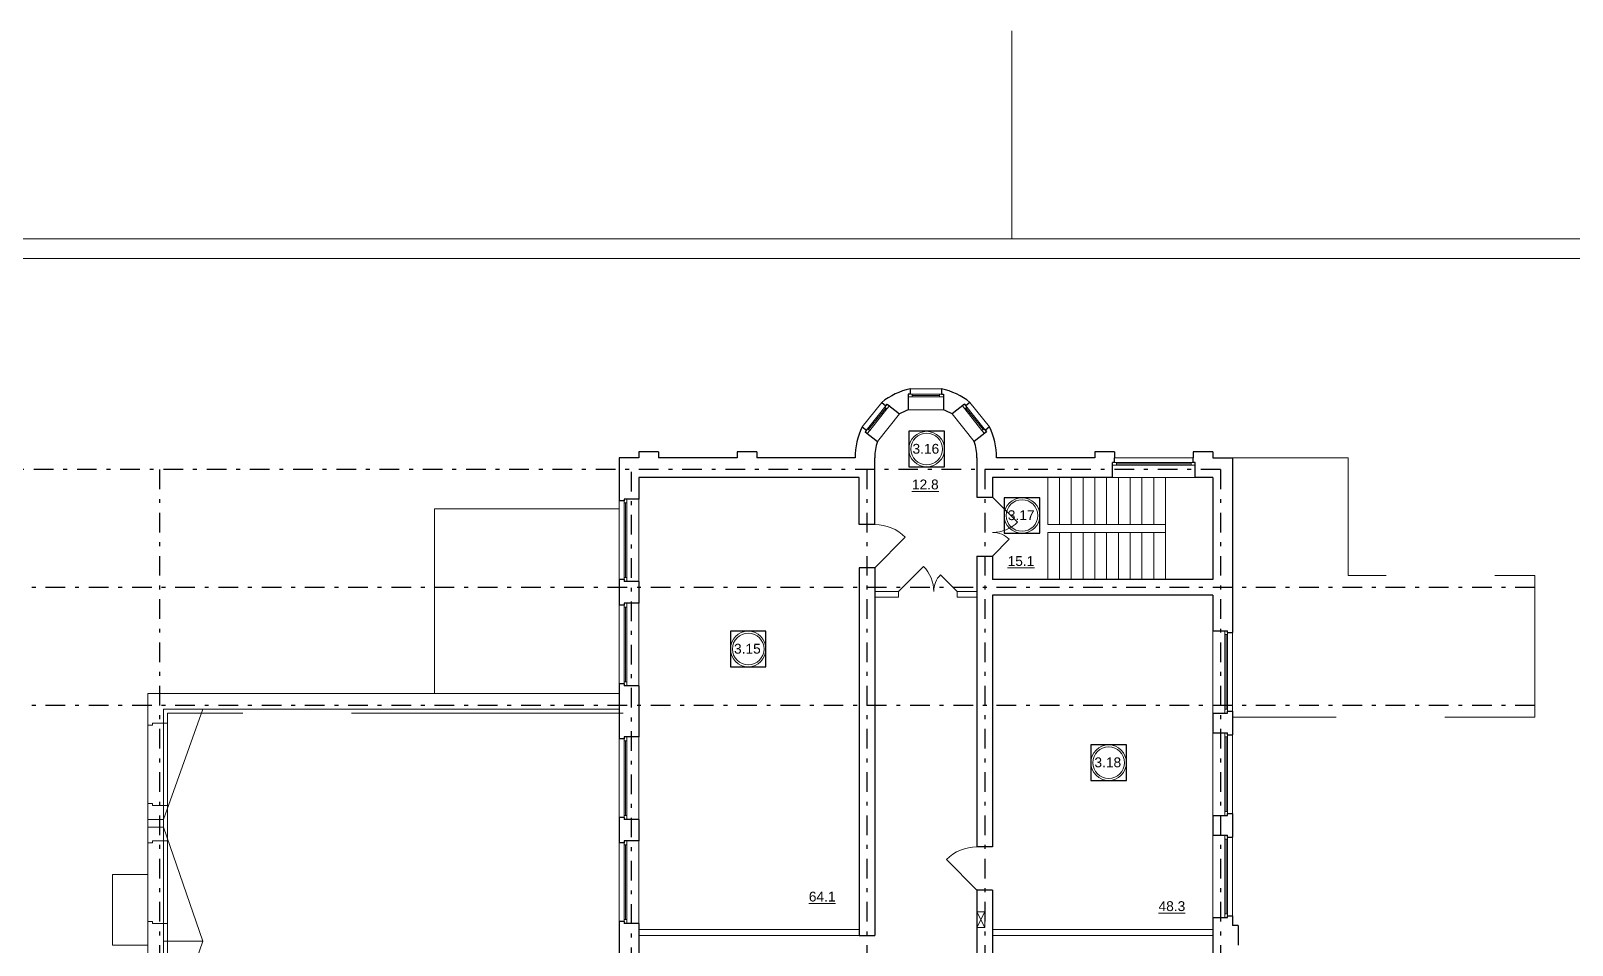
# Model space of a CAD drawing. Header units: metres. Extents: x -5.3 to 89.4, y -5.3 to 64.7.
# Drawn here: x 17.1 to 56.32, y 41.46 to 64.72 of the extents above; entities that cross this region are included whole.
import ezdxf
from ezdxf.enums import TextEntityAlignment as Align

# ---------------------------------------------------------------- set-up
doc = ezdxf.new("R2010")
doc.units = ezdxf.units.M
doc.header["$MEASUREMENT"] = 0
doc.linetypes.add('( Dashdot )', pattern=[1.001, 0.5, -0.25, 0.001, -0.25])
doc.linetypes.add('DGN Style 3', pattern=[9.681301, 6.915215, -2.766086])
doc.layers.add('Level 50', color=7, linetype='Continuous', lineweight=0)
doc.layers.add('YOLO_TABLE', color=1, linetype='Continuous')
doc.styles.add('Style-Arial', font='arial.ttf')

msp = doc.modelspace()

# ---------------------------------------------------------------- linework, layer by layer
at = {"color": 7, "linetype": 'Continuous', "lineweight": 0}
for p, q in [((42.06539244, 59.43347798), (42.06539244, 64.72096529)), ((39.42628901, 55.47984539), (40.32628901, 55.47984539)), ((39.47628901, 55.61622776), (40.27628901, 55.61622776)), ((39.52628901, 55.44484539), (40.22628901, 55.44484539)), ((38.75530135, 55.2695625), (38.25574336, 54.64470906)), ((38.89304746, 55.22345221), (38.33104472, 54.5204921)), ((38.4208268, 54.57674312), (38.85794005, 55.12348987)), ((39.20467704, 54.97431051), (38.64267429, 54.2713504)), ((39.42628901, 55.08086597), (40.32628901, 55.08086597)), ((40.54790097, 54.97431051), (41.10990372, 54.2713504)), ((40.85953055, 55.22345221), (41.4215333, 54.5204921)), ((40.89463796, 55.12348987), (41.33175121, 54.57674312)), ((40.99727666, 55.2695625), (41.49683465, 54.64470906)), ((46.67628901, 53.86123488), (44.67628901, 53.86123488)), ((43.27628901, 53.36123488), (43.27628901, 52.16123488)), ((43.57628901, 53.36123488), (43.57628901, 52.16123488)), ((43.87628901, 53.36123488), (43.87628901, 52.16123488)), ((44.17628901, 53.36123488), (44.17628901, 52.16123488)), ((44.47628901, 53.36123488), (44.47628901, 52.16123488)), ((46.72628901, 53.36123488), (44.62628901, 53.36123488)), ((46.62628901, 53.70623488), (44.72628901, 53.70623488)), ((44.77628901, 53.36123488), (44.77628901, 52.16123488)), ((45.07628901, 53.36123488), (45.07628901, 52.16123488)), ((45.37628901, 53.36123488), (45.37628901, 52.16123488)), ((45.67628901, 53.36123488), (45.67628901, 52.16123488)), ((32.07628901, 52.76123488), (32.07628901, 50.76123488)), ((32.23128901, 52.71123488), (32.23128901, 50.81123488)), ((32.57628901, 52.81123488), (32.57628901, 50.71123488)), ((43.27628901, 51.96123488), (43.27628901, 50.76123488)), ((43.57628901, 51.96123488), (43.57628901, 50.76123488)), ((43.87628901, 51.96123488), (43.87628901, 50.76123488)), ((44.17628901, 51.96123488), (44.17628901, 50.76123488)), ((44.47628901, 51.96123488), (44.47628901, 50.76123488)), ((44.77628901, 51.96123488), (44.77628901, 50.76123488)), ((45.07628901, 51.96123488), (45.07628901, 50.76123488)), ((45.37628901, 51.96123488), (45.37628901, 50.76123488)), ((45.67628901, 51.96123488), (45.67628901, 50.76123488)), ((32.07628901, 50.11123488), (32.07628901, 48.11123488)), ((32.23128901, 50.06123488), (32.23128901, 48.16123488)), ((32.57628901, 50.16123488), (32.57628901, 48.06123488)), ((47.17628901, 47.36123488), (47.17628901, 49.46123488)), ((47.52128901, 47.46123488), (47.52128901, 49.36123488)), ((47.67628901, 47.41123488), (47.67628901, 49.41123488)), ((32.07628901, 46.71123488), (32.07628901, 44.71123488)), ((32.57628901, 46.76123488), (32.57628901, 44.66123488)), ((47.17628901, 44.76123488), (47.17628901, 46.86123488)), ((47.52128901, 44.86123488), (47.52128901, 46.76123488)), ((47.67628901, 44.81123488), (47.67628901, 46.81123488)), ((32.23128901, 46.66123488), (32.23128901, 44.76123488)), ((32.07628901, 44.06123488), (32.07628901, 42.06123488)), ((32.23128901, 44.01123488), (32.23128901, 42.11123488)), ((32.57628901, 44.11123488), (32.57628901, 42.01123488)), ((47.17628901, 42.16123488), (47.17628901, 44.26123488)), ((47.52128901, 42.26123488), (47.52128901, 44.16123488)), ((47.67628901, 42.21123488), (47.67628901, 44.21123488))]:
    msp.add_line(p, q, dxfattribs=at)
at = {"color": 7, "linetype": 'Continuous', "lineweight": 30}
for p, q in [((39.42628901, 55.47984539), (39.42628901, 55.08086597)), ((39.47628901, 55.47984539), (39.42628901, 55.47984539)), ((39.47628901, 55.61622776), (39.47628901, 55.47984539)), ((40.27628901, 55.61622776), (40.27628901, 55.47984539)), ((40.27628901, 55.47984539), (40.32628901, 55.47984539)), ((40.32628901, 55.47984539), (40.32628901, 55.08086597)), ((38.75530135, 55.2695625), (38.86182509, 55.18439887)), ((38.86182509, 55.18439887), (38.89304746, 55.22345221)), ((38.89304746, 55.22345221), (39.20467704, 54.97431051)), ((40.85953055, 55.22345221), (40.54790097, 54.97431051)), ((40.85953055, 55.22345221), (40.89075293, 55.18439887)), ((40.99727666, 55.2695625), (40.89075293, 55.18439887)), ((38.25574336, 54.64470906), (38.36226709, 54.55954544)), ((38.36226709, 54.55954544), (38.33104472, 54.5204921)), ((38.33104472, 54.5204921), (38.64267429, 54.2713504)), ((41.4215333, 54.5204921), (41.10990372, 54.2713504)), ((41.49683465, 54.64470906), (41.39031092, 54.55954544)), ((41.39031092, 54.55954544), (41.4215333, 54.5204921)), ((32.07628901, 53.86123488), (32.07628901, 52.76123488)), ((32.57628901, 53.86123488), (32.07628901, 53.86123488)), ((32.57628901, 54.01123488), (32.57628901, 53.86123488)), ((33.07628901, 54.01123488), (32.57628901, 54.01123488)), ((33.07628901, 54.01123488), (33.07628901, 53.86123488)), ((35.07628901, 53.86123488), (33.07628901, 53.86123488)), ((35.07628901, 54.01123488), (35.07628901, 53.86123488)), ((35.57628901, 54.01123488), (35.07628901, 54.01123488)), ((35.57628901, 54.01123488), (35.57628901, 53.86123488)), ((38.07628901, 53.86123488), (35.57628901, 53.86123488)), ((38.57628901, 52.16123488), (38.57628901, 53.86123488)), ((41.17628901, 53.86123488), (41.17628901, 52.86123488)), ((44.17628901, 53.86123488), (41.67628901, 53.86123488)), ((44.17628901, 54.01123488), (44.17628901, 53.86123488)), ((44.67628901, 54.01123488), (44.17628901, 54.01123488)), ((44.62628901, 53.36123488), (44.62628901, 53.74123488)), ((44.67628901, 53.74123488), (44.62628901, 53.74123488)), ((44.67628901, 54.01123488), (44.67628901, 53.86123488)), ((44.67628901, 53.74123488), (44.67628901, 53.86123488)), ((46.67628901, 54.01123488), (46.67628901, 53.86123488)), ((47.17628901, 54.01123488), (46.67628901, 54.01123488)), ((46.67628901, 53.74123488), (46.67628901, 53.86123488)), ((46.72628901, 53.74123488), (46.67628901, 53.74123488)), ((46.72628901, 53.74123488), (46.67628901, 53.74123488)), ((46.72628901, 53.36123488), (46.72628901, 53.74123488)), ((47.17628901, 54.01123488), (47.17628901, 53.86123488)), ((47.17628901, 53.86123488), (47.67628901, 53.86123488)), ((47.67628901, 53.86123488), (47.67628901, 49.41123488)), ((32.57628901, 53.36123488), (32.57628901, 52.81123488)), ((38.17628901, 53.36123488), (32.57628901, 53.36123488)), ((38.17628901, 52.16123488), (38.17628901, 53.36123488)), ((41.57628901, 53.36123488), (41.57628901, 52.86123488)), ((44.62628901, 53.36123488), (41.57628901, 53.36123488)), ((47.17628901, 53.36123488), (46.72628901, 53.36123488)), ((47.17628901, 53.36123488), (47.17628901, 50.76123488)), ((32.19628901, 52.76123488), (32.07628901, 52.76123488)), ((32.57628901, 52.81123488), (32.19628901, 52.81123488)), ((32.19628901, 52.81123488), (32.19628901, 52.76123488)), ((41.17628901, 52.86123488), (41.57628901, 52.86123488)), ((38.57628901, 52.16123488), (38.17628901, 52.16123488)), ((38.17628901, 51.06123488), (38.17628901, 41.71123488)), ((38.57628901, 51.06123488), (38.17628901, 51.06123488)), ((38.57628901, 51.06123488), (38.57628901, 41.71123488)), ((41.17628901, 51.36123488), (41.57628901, 51.36123488)), ((41.17628901, 51.36123488), (41.17628901, 43.96123488)), ((41.57628901, 51.36123488), (41.57628901, 50.76123488)), ((32.19628901, 50.76123488), (32.07628901, 50.76123488)), ((32.07628901, 50.76123488), (32.07628901, 50.11123488)), ((32.19628901, 50.76123488), (32.19628901, 50.71123488)), ((32.57628901, 50.71123488), (32.19628901, 50.71123488)), ((32.57628901, 50.71123488), (32.57628901, 50.16123488)), ((47.17628901, 50.76123488), (41.57628901, 50.76123488)), ((41.57628901, 50.36123488), (41.57628901, 43.96123488)), ((47.17628901, 50.36123488), (41.57628901, 50.36123488)), ((47.17628901, 50.36123488), (47.17628901, 49.46123488)), ((32.19628901, 50.11123488), (32.07628901, 50.11123488)), ((32.57628901, 50.16123488), (32.19628901, 50.16123488)), ((32.19628901, 50.16123488), (32.19628901, 50.11123488)), ((47.17628901, 49.46123488), (47.55628901, 49.46123488)), ((47.55628901, 49.41123488), (47.55628901, 49.46123488)), ((47.55628901, 49.41123488), (47.67628901, 49.41123488)), ((32.19628901, 48.11123488), (32.07628901, 48.11123488)), ((32.07628901, 48.11123488), (32.07628901, 46.71123488)), ((32.19628901, 48.11123488), (32.19628901, 48.06123488)), ((32.57628901, 48.06123488), (32.19628901, 48.06123488)), ((32.57628901, 48.06123488), (32.57628901, 46.76123488)), ((47.17628901, 47.36123488), (47.55628901, 47.36123488)), ((47.17628901, 47.36123488), (47.17628901, 46.86123488)), ((47.55628901, 47.41123488), (47.67628901, 47.41123488)), ((47.55628901, 47.36123488), (47.55628901, 47.41123488)), ((47.67628901, 47.41123488), (47.67628901, 46.81123488)), ((32.19628901, 46.71123488), (32.07628901, 46.71123488)), ((32.57628901, 46.76123488), (32.19628901, 46.76123488)), ((32.19628901, 46.76123488), (32.19628901, 46.71123488)), ((47.17628901, 46.86123488), (47.55628901, 46.86123488)), ((47.55628901, 46.81123488), (47.55628901, 46.86123488)), ((47.55628901, 46.81123488), (47.67628901, 46.81123488)), ((47.17628901, 44.76123488), (47.55628901, 44.76123488)), ((47.17628901, 44.76123488), (47.17628901, 44.26123488)), ((47.55628901, 44.81123488), (47.67628901, 44.81123488)), ((47.55628901, 44.76123488), (47.55628901, 44.81123488)), ((47.67628901, 44.81123488), (47.67628901, 44.21123488)), ((32.19628901, 44.71123488), (32.07628901, 44.71123488)), ((32.07628901, 44.71123488), (32.07628901, 44.06123488)), ((32.19628901, 44.71123488), (32.19628901, 44.66123488)), ((32.57628901, 44.66123488), (32.19628901, 44.66123488)), ((32.57628901, 44.66123488), (32.57628901, 44.11123488)), ((32.19628901, 44.06123488), (32.07628901, 44.06123488)), ((32.57628901, 44.11123488), (32.19628901, 44.11123488)), ((32.19628901, 44.11123488), (32.19628901, 44.06123488)), ((41.57628901, 43.96123488), (41.17628901, 43.96123488)), ((47.17628901, 44.26123488), (47.55628901, 44.26123488)), ((47.55628901, 44.21123488), (47.55628901, 44.26123488)), ((47.55628901, 44.21123488), (47.67628901, 44.21123488)), ((41.17628901, 42.86123488), (41.17628901, 35.01123488)), ((41.57628901, 42.86123488), (41.17628901, 42.86123488)), ((41.57628901, 42.86123488), (41.57628901, 35.01123488)), ((32.19628901, 42.06123488), (32.07628901, 42.06123488)), ((32.07628901, 42.06123488), (32.07628901, 40.66123488)), ((32.19628901, 42.06123488), (32.19628901, 42.01123488)), ((32.57628901, 42.01123488), (32.19628901, 42.01123488)), ((32.57628901, 42.01123488), (32.57628901, 40.71123488)), ((47.17628901, 42.16123488), (47.55628901, 42.16123488)), ((47.17628901, 42.16123488), (47.17628901, 40.51123488)), ((47.55628901, 42.21123488), (47.67628901, 42.21123488)), ((47.55628901, 42.16123488), (47.55628901, 42.21123488)), ((47.67628901, 42.21123488), (47.67628901, 41.96123488)), ((38.17628901, 41.71123488), (38.57628901, 41.71123488)), ((47.82628901, 41.96123488), (47.67628901, 41.96123488)), ((47.82628901, 41.96123488), (47.82628901, 41.46123488))]:
    msp.add_line(p, q, dxfattribs=at)
at = {"color": 7, "linetype": 'DGN Style 3', "lineweight": 0}
for p, q in [((49.05128901, 53.86123488), (49.25128901, 53.86123488)), ((20.57628901, 47.11123488), (20.19628901, 47.11123488)), ((20.19628901, 47.11123488), (20.19628901, 47.06123488)), ((20.57628901, 47.36123488), (20.57628901, 27.01123488)), ((32.17628901, 47.36123488), (20.57628901, 47.36123488)), ((20.19628901, 47.06123488), (20.07628901, 47.06123488)), ((20.19628901, 45.06123488), (20.07628901, 45.06123488)), ((20.19628901, 45.06123488), (20.19628901, 45.01123488)), ((20.57628901, 45.01123488), (20.19628901, 45.01123488)), ((20.07628901, 44.46123488), (20.07628901, 44.66123488)), ((20.47628901, 44.46123488), (20.47628901, 44.66123488)), ((20.19628901, 44.06123488), (20.07628901, 44.06123488)), ((20.57628901, 44.11123488), (20.19628901, 44.11123488)), ((20.19628901, 44.11123488), (20.19628901, 44.06123488)), ((20.19628901, 42.06123488), (20.07628901, 42.06123488)), ((20.19628901, 42.06123488), (20.19628901, 42.01123488)), ((20.57628901, 42.01123488), (20.19628901, 42.01123488))]:
    msp.add_line(p, q, dxfattribs=at)
at = {"color": 1, "linetype": '( Dashdot )'}
for p, q in [((47.37628901, 53.56123488), (8.2343537, 53.56123488)), ((20.37628901, 53.56123488), (20.37628901, 5.54935686)), ((32.37628901, 53.50456988), (32.37628901, 5.54935686)), ((38.37628901, 53.56123488), (38.37628901, 5.54935686)), ((41.37628901, 53.56123488), (41.37628901, 5.54935686)), ((47.37628901, 53.56123488), (47.37628901, 5.54935686)), ((55.37628901, 50.56123488), (8.2343537, 50.56123488)), ((55.37628901, 47.56123488), (8.2343537, 47.56123488))]:
    msp.add_line(p, q, dxfattribs=at)
at = {"color": 7, "linetype": 'Continuous', "lineweight": 13}
for p, q in [((42.97628901, 53.36123488), (42.97628901, 52.16123488)), ((45.97628901, 53.36123488), (45.97628901, 53.08623488)), ((45.97628901, 51.58623488), (45.97628901, 53.08623488)), ((41.57628901, 52.86123488), (42.21268511, 52.22483877)), ((41.57628901, 51.36123488), (42.00055307, 51.78549895)), ((42.97628901, 52.16123488), (45.97628901, 52.16123488)), ((42.97628901, 51.96123488), (42.97628901, 50.76123488)), ((42.97628901, 51.96123488), (45.97628901, 51.96123488)), ((45.97628901, 51.58623488), (45.97628901, 50.76123488)), ((39.17628901, 50.46123488), (39.81268511, 51.09763098)), ((40.67628901, 50.46123488), (40.25202494, 50.88549895)), ((39.17628901, 50.46123488), (38.57628901, 50.46123488)), ((39.17628901, 50.31123488), (38.57628901, 50.31123488)), ((39.17628901, 50.46123488), (39.17628901, 50.31123488)), ((41.17628901, 50.46123488), (40.67628901, 50.46123488)), ((40.67628901, 50.46123488), (40.67628901, 50.31123488)), ((41.17628901, 50.31123488), (40.67628901, 50.31123488)), ((32.07628901, 47.86123488), (20.07628901, 47.86123488)), ((20.07628901, 47.86123488), (20.07628901, 44.66123488)), ((32.07628901, 47.46123488), (20.47628901, 47.46123488)), ((20.47628901, 47.46123488), (20.47628901, 44.66123488)), ((21.47628901, 47.46123488), (20.47628901, 44.66123488)), ((20.07628901, 44.66123488), (20.47628901, 44.66123488)), ((20.07628901, 44.46123488), (20.47628901, 44.46123488)), ((20.07628901, 44.46123488), (20.07628901, 38.66123488)), ((20.47628901, 44.46123488), (20.47628901, 38.66123488)), ((41.17628901, 42.86123488), (40.39847155, 43.63905234)), ((41.17628901, 41.91123488), (41.37628901, 42.31123488)), ((41.17628901, 42.31123488), (41.37628901, 41.91123488)), ((38.17628901, 41.86123488), (32.57628901, 41.86123488)), ((38.17628901, 41.71123488), (32.57628901, 41.71123488)), ((47.17628901, 41.86123488), (41.57628901, 41.86123488)), ((47.17628901, 41.71123488), (41.57628901, 41.71123488)), ((20.47628901, 41.56123488), (21.47628901, 41.56123488))]:
    msp.add_line(p, q, dxfattribs=at)
at = {"color": 7, "linetype": 'DGN Style 3', "lineweight": 13}
for q in [(32.07628901, 52.56123488), (27.37628901, 47.86123488)]:
    msp.add_line((27.37628901, 52.56123488), q, dxfattribs=at)
at = {"color": 7, "linetype": 'Continuous', "lineweight": 13, "extrusion": (0, 0, -1)}
msp.add_line((38.57628901, 51.06123488), (39.35410646, 51.83905234), dxfattribs=at)
at = {"color": 7, "linetype": 'Continuous', "lineweight": 0, "flags": 128}
for points in [[(84.11539244, 59.43347798), (84.11539244, 0.03347798), (0.01539244, 0.03347798), (0.01539244, 59.43347798), (84.11539244, 59.43347798)], [(39.52628901, 55.47984539), (39.52628901, 55.40984539), (40.22628901, 55.40984539), (40.22628901, 55.47984539), (39.52628901, 55.47984539)], [(38.39348947, 54.59859878), (38.44816414, 54.55488745), (38.88527739, 55.10163421), (38.83060271, 55.14534553), (38.39348947, 54.59859878)], [(40.9219753, 55.14534553), (40.86730063, 55.10163421), (41.30441387, 54.55488745), (41.35908855, 54.59859878), (40.9219753, 55.14534553)], [(44.72628901, 53.74123488), (44.72628901, 53.67123488), (46.62628901, 53.67123488), (46.62628901, 53.74123488), (44.72628901, 53.74123488)], [(32.19628901, 50.81123488), (32.26628901, 50.81123488), (32.26628901, 52.71123488), (32.19628901, 52.71123488), (32.19628901, 50.81123488)], [(32.19628901, 48.16123488), (32.26628901, 48.16123488), (32.26628901, 50.06123488), (32.19628901, 50.06123488), (32.19628901, 48.16123488)], [(47.55628901, 49.36123488), (47.48628901, 49.36123488), (47.48628901, 47.46123488), (47.55628901, 47.46123488), (47.55628901, 49.36123488)], [(47.55628901, 46.76123488), (47.48628901, 46.76123488), (47.48628901, 44.86123488), (47.55628901, 44.86123488), (47.55628901, 46.76123488)], [(32.19628901, 44.76123488), (32.26628901, 44.76123488), (32.26628901, 46.66123488), (32.19628901, 46.66123488), (32.19628901, 44.76123488)], [(32.19628901, 42.11123488), (32.26628901, 42.11123488), (32.26628901, 44.01123488), (32.19628901, 44.01123488), (32.19628901, 42.11123488)], [(47.55628901, 44.16123488), (47.48628901, 44.16123488), (47.48628901, 42.26123488), (47.55628901, 42.26123488), (47.55628901, 44.16123488)]]:
    msp.add_lwpolyline(points, close=True, dxfattribs=at)
at = {"color": 7, "linetype": 'Continuous', "lineweight": 13, "flags": 128}
for points in [[(39.52628901, 55.40984539), (39.42628901, 55.40984539), (39.42628901, 55.47984539), (39.52628901, 55.47984539), (39.52628901, 55.40984539)], [(40.32628901, 55.40984539), (40.22628901, 55.40984539), (40.22628901, 55.47984539), (40.32628901, 55.47984539), (40.32628901, 55.40984539)], [(38.94772213, 55.17974089), (38.88527739, 55.10163421), (38.83060271, 55.14534553), (38.89304746, 55.22345221), (38.94772213, 55.17974089)], [(40.86730063, 55.10163421), (40.80485588, 55.17974089), (40.85953055, 55.22345221), (40.9219753, 55.14534553), (40.86730063, 55.10163421)], [(38.44816414, 54.55488745), (38.38571939, 54.47678078), (38.33104472, 54.5204921), (38.39348947, 54.59859878), (38.44816414, 54.55488745)], [(41.36685862, 54.47678078), (41.30441387, 54.55488745), (41.35908855, 54.59859878), (41.4215333, 54.5204921), (41.36685862, 54.47678078)], [(44.72628901, 53.67123488), (44.62628901, 53.67123488), (44.62628901, 53.74123488), (44.72628901, 53.74123488), (44.72628901, 53.67123488)], [(46.72628901, 53.67123488), (46.62628901, 53.67123488), (46.62628901, 53.74123488), (46.72628901, 53.74123488), (46.72628901, 53.67123488)], [(32.26628901, 52.81123488), (32.26628901, 52.71123488), (32.19628901, 52.71123488), (32.19628901, 52.81123488), (32.26628901, 52.81123488)], [(32.26628901, 50.81123488), (32.26628901, 50.71123488), (32.19628901, 50.71123488), (32.19628901, 50.81123488), (32.26628901, 50.81123488)], [(32.26628901, 50.16123488), (32.26628901, 50.06123488), (32.19628901, 50.06123488), (32.19628901, 50.16123488), (32.26628901, 50.16123488)], [(47.48628901, 49.36123488), (47.48628901, 49.46123488), (47.55628901, 49.46123488), (47.55628901, 49.36123488), (47.48628901, 49.36123488)], [(32.26628901, 48.16123488), (32.26628901, 48.06123488), (32.19628901, 48.06123488), (32.19628901, 48.16123488), (32.26628901, 48.16123488)], [(47.48628901, 47.36123488), (47.48628901, 47.46123488), (47.55628901, 47.46123488), (47.55628901, 47.36123488), (47.48628901, 47.36123488)], [(32.26628901, 46.76123488), (32.26628901, 46.66123488), (32.19628901, 46.66123488), (32.19628901, 46.76123488), (32.26628901, 46.76123488)], [(47.48628901, 46.76123488), (47.48628901, 46.86123488), (47.55628901, 46.86123488), (47.55628901, 46.76123488), (47.48628901, 46.76123488)], [(32.26628901, 44.76123488), (32.26628901, 44.66123488), (32.19628901, 44.66123488), (32.19628901, 44.76123488), (32.26628901, 44.76123488)], [(47.48628901, 44.76123488), (47.48628901, 44.86123488), (47.55628901, 44.86123488), (47.55628901, 44.76123488), (47.48628901, 44.76123488)], [(32.26628901, 44.11123488), (32.26628901, 44.01123488), (32.19628901, 44.01123488), (32.19628901, 44.11123488), (32.26628901, 44.11123488)], [(47.48628901, 44.16123488), (47.48628901, 44.26123488), (47.55628901, 44.26123488), (47.55628901, 44.16123488), (47.48628901, 44.16123488)], [(32.26628901, 42.11123488), (32.26628901, 42.01123488), (32.19628901, 42.01123488), (32.19628901, 42.11123488), (32.26628901, 42.11123488)], [(41.17628901, 41.91123488), (41.37628901, 41.91123488), (41.37628901, 42.31123488), (41.17628901, 42.31123488), (41.17628901, 41.91123488)], [(47.48628901, 42.16123488), (47.48628901, 42.26123488), (47.55628901, 42.26123488), (47.55628901, 42.16123488), (47.48628901, 42.16123488)]]:
    msp.add_lwpolyline(points, close=True, dxfattribs=at)
at = {"color": 7, "linetype": 'DGN Style 3', "lineweight": 13, "flags": 128}
msp.add_lwpolyline([(47.67628901, 53.86123488), (50.62628901, 53.86123488), (50.62628901, 50.86123488), (55.37628901, 50.86123488), (55.37628901, 47.26123488), (47.67628901, 47.26123488)], dxfattribs=at)
at = {"color": 7, "linetype": 'Continuous', "lineweight": 13, "flags": 128}
msp.add_lwpolyline([(20.47628901, 44.46123488), (21.47628901, 41.56123488), (20.47628901, 38.66123488)], dxfattribs=at)
at = {"color": 7, "linetype": 'DGN Style 3', "lineweight": 13, "flags": 128}
msp.add_lwpolyline([(20.07628901, 43.26123488), (20.07628901, 41.46123488), (19.17628901, 41.46123488), (19.17628901, 43.26123488), (20.07628901, 43.26123488)], close=True, dxfattribs=at)
at = {"color": 7, "linetype": 'Continuous', "lineweight": 13}
for centre, radius in [((39.89752823, 54.08078734), 0.45201344), ((39.89752823, 54.08078734), 0.40201344), ((42.32314162, 52.39139203), 0.45201344), ((42.32314162, 52.39139203), 0.40201344), ((35.3559357, 48.99475355), 0.45201344), ((35.3559357, 48.99475355), 0.40201344), ((44.52722759, 46.10377537), 0.45201344), ((44.52722759, 46.10377537), 0.40201344)]:
    msp.add_circle(centre, radius, dxfattribs=at)
at = {"color": 7, "linetype": 'Continuous', "lineweight": 30}
for radius, start, end in [(1.8, 102.839588407, 128.518765221), (1.8, 51.481234779, 77.160411593), (1.3, 110.252246742, 121.106106885), (1.3, 58.893893115, 69.747753258), (1.8, 154.197942035, 180), (1.8, 0, 25.802057965), (1.3, 161.61060037, 180), (1.3, 0, 18.38939963)]:
    msp.add_arc((39.87628901, 53.86123488), radius, start, end, dxfattribs=at)
at = {"color": 7, "linetype": 'Continuous', "lineweight": 0}
for centre, radius, start, end in [((41.57628901, 52.86123488), 0.9, 270, 315), ((41.57628901, 51.36123488), 0.6, 45, 90), ((39.17628901, 50.46123488), 0.9, 0, 45), ((40.67628901, 50.46123488), 0.6, 135, 180), ((41.17628901, 42.86123488), 1.1, 90, 135)]:
    msp.add_arc(centre, radius, start, end, dxfattribs=at)
at = {"color": 7, "linetype": 'Continuous', "lineweight": 0, "extrusion": (0, 0, -1)}
msp.add_arc((-38.57628901, 51.06123488), 1.1, 90, 135, dxfattribs=at)
at = {"layer": 'Level 50', "color": 7, "linetype": 'Continuous', "lineweight": 13}
msp.add_line((83.61539244, 58.93347798), (2.01539244, 58.93347798), dxfattribs=at)
at = {"layer": 'YOLO_TABLE'}
for points in [[(39.44551479, 53.6287739), (40.34954167, 53.6287739), (40.34954167, 54.53280078), (39.44551479, 54.53280078)], [(41.87112818, 51.93937858), (42.77515506, 51.93937858), (42.77515506, 52.84340547), (41.87112818, 52.84340547)], [(34.90392226, 48.54274011), (35.80794914, 48.54274011), (35.80794914, 49.44676699), (34.90392226, 49.44676699)], [(44.07521415, 45.65176193), (44.97924103, 45.65176193), (44.97924103, 46.55578881), (44.07521415, 46.55578881)]]:
    msp.add_lwpolyline(points, close=True, dxfattribs=at)

# ---------------------------------------------------------------- texts
at = {"color": 7, "linetype": 'Continuous', "lineweight": 13, "style": 'Style-Arial'}
for s, p in [('3.16', (39.53684985, 54.21353698)), ('%%u12.8%%U', (39.52324228, 53.30618663)), ('3.17', (41.96246325, 52.52414166)), ('%%u15.1%%U', (41.95733032, 51.35843951)), ('3.15', (34.99525733, 49.12750319)), ('3.18', (44.16654922, 46.23652501)), ('%%u64.1%%U', (36.89811178, 42.82183435)), ('%%u48.3%%U', (45.79789565, 42.57894871))]:
    msp.add_text(s, height=0.25, dxfattribs=at).set_placement(p, align=Align.TOP_LEFT)

doc.saveas('drawing.dxf')
